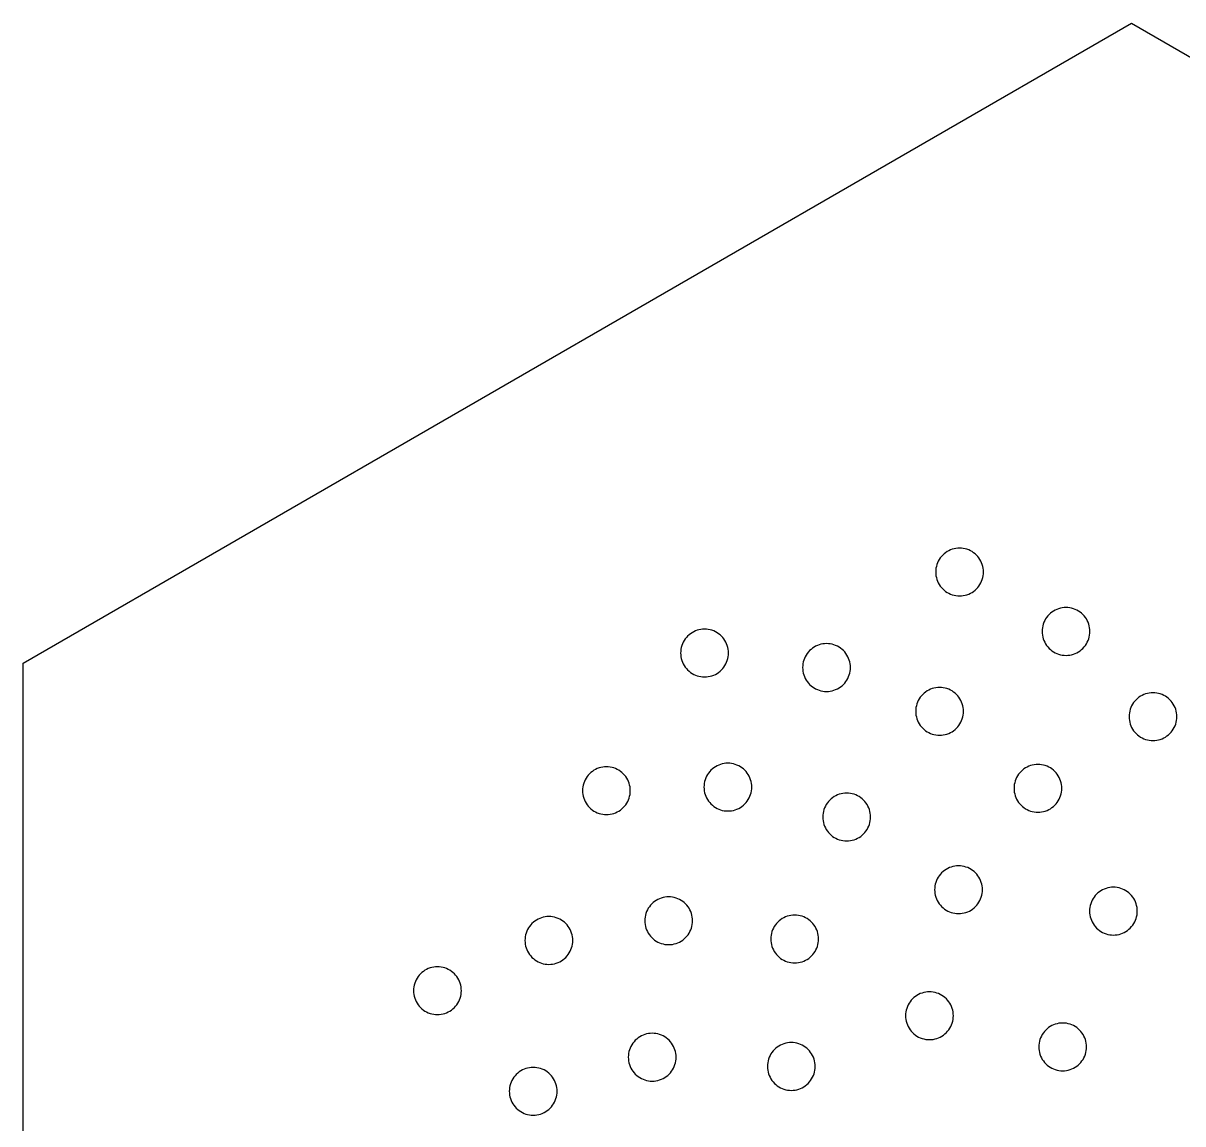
# Model space of a CAD drawing. Header units: millimetres. Extents: x 0 to 377, y 0 to 280.
# Drawn here: x 0 to 68, y 215.5 to 280 of the extents above; entities that cross this region are included whole.
import ezdxf

# ---------------------------------------------------------------- set-up
doc = ezdxf.new("R2010")
doc.units = ezdxf.units.MM
doc.layers.add('CUT', color=1, linetype='Continuous')

msp = doc.modelspace()

# ---------------------------------------------------------------- linework, layer by layer
at = {"layer": 'CUT'}
for points in [[(129.904, 167.5), (64.952, 130), (0, 167.5), (0, 242.5), (64.952, 280), (129.904, 242.5), (129.904, 167.5)], [(56.121, 247.207), (56.167, 247.307), (56.205, 247.41), (56.235, 247.516), (56.256, 247.624), (56.269, 247.733), (56.274, 247.843), (56.269, 247.953), (56.256, 248.062), (56.235, 248.17), (56.205, 248.276), (56.167, 248.379), (56.121, 248.479), (56.067, 248.575), (56.006, 248.666), (55.938, 248.752), (55.863, 248.833), (55.783, 248.908), (55.696, 248.976), (55.605, 249.037), (55.509, 249.09), (55.409, 249.136), (55.306, 249.175), (55.2, 249.204), (55.093, 249.226), (54.983, 249.239), (54.874, 249.243), (54.764, 249.239), (54.655, 249.226), (54.547, 249.204), (54.441, 249.175), (54.338, 249.136), (54.238, 249.09), (54.142, 249.037), (54.051, 248.976), (53.964, 248.908), (53.884, 248.833), (53.809, 248.752), (53.741, 248.666), (53.68, 248.575), (53.626, 248.479), (53.58, 248.379), (53.542, 248.276), (53.512, 248.17), (53.491, 248.062), (53.478, 247.953), (53.474, 247.843), (53.478, 247.733), (53.491, 247.624), (53.512, 247.516), (53.542, 247.41), (53.58, 247.307), (53.626, 247.207), (53.68, 247.112), (53.741, 247.02), (53.809, 246.934), (53.884, 246.853), (53.964, 246.778), (54.051, 246.71), (54.142, 246.649), (54.238, 246.596), (54.338, 246.55), (54.441, 246.512), (54.547, 246.482), (54.655, 246.46), (54.764, 246.447), (54.874, 246.443), (54.983, 246.447), (55.093, 246.46), (55.2, 246.482), (55.306, 246.512), (55.409, 246.55), (55.509, 246.596), (55.605, 246.649), (55.696, 246.71), (55.783, 246.778), (55.863, 246.853), (55.938, 246.934), (56.006, 247.02), (56.067, 247.112), (56.121, 247.207)], [(62.357, 243.726), (62.404, 243.826), (62.442, 243.929), (62.471, 244.035), (62.493, 244.143), (62.506, 244.252), (62.51, 244.362), (62.506, 244.472), (62.493, 244.581), (62.471, 244.689), (62.442, 244.795), (62.404, 244.898), (62.357, 244.998), (62.304, 245.094), (62.243, 245.185), (62.175, 245.271), (62.1, 245.352), (62.019, 245.427), (61.933, 245.495), (61.842, 245.556), (61.746, 245.609), (61.646, 245.655), (61.543, 245.694), (61.437, 245.723), (61.329, 245.745), (61.22, 245.758), (61.11, 245.762), (61, 245.758), (60.891, 245.745), (60.783, 245.723), (60.677, 245.694), (60.574, 245.655), (60.474, 245.609), (60.379, 245.556), (60.287, 245.495), (60.201, 245.427), (60.12, 245.352), (60.046, 245.271), (59.977, 245.185), (59.916, 245.094), (59.863, 244.998), (59.817, 244.898), (59.779, 244.795), (59.749, 244.689), (59.727, 244.581), (59.714, 244.472), (59.71, 244.362), (59.714, 244.252), (59.727, 244.143), (59.749, 244.035), (59.779, 243.929), (59.817, 243.826), (59.863, 243.726), (59.916, 243.631), (59.977, 243.539), (60.046, 243.453), (60.12, 243.372), (60.201, 243.297), (60.287, 243.229), (60.379, 243.168), (60.474, 243.115), (60.574, 243.069), (60.677, 243.031), (60.783, 243.001), (60.891, 242.979), (61, 242.966), (61.11, 242.962), (61.22, 242.966), (61.329, 242.979), (61.437, 243.001), (61.543, 243.031), (61.646, 243.069), (61.746, 243.115), (61.842, 243.168), (61.933, 243.229), (62.019, 243.297), (62.1, 243.372), (62.175, 243.453), (62.243, 243.539), (62.304, 243.631), (62.357, 243.726)], [(41.175, 242.461), (41.221, 242.561), (41.259, 242.664), (41.289, 242.77), (41.31, 242.878), (41.323, 242.987), (41.327, 243.097), (41.323, 243.207), (41.31, 243.316), (41.289, 243.424), (41.259, 243.529), (41.221, 243.633), (41.175, 243.732), (41.121, 243.828), (41.06, 243.92), (40.992, 244.006), (40.917, 244.087), (40.837, 244.161), (40.75, 244.229), (40.659, 244.29), (40.563, 244.344), (40.463, 244.39), (40.36, 244.428), (40.254, 244.458), (40.146, 244.48), (40.037, 244.492), (39.927, 244.497), (39.817, 244.492), (39.708, 244.48), (39.6, 244.458), (39.495, 244.428), (39.392, 244.39), (39.292, 244.344), (39.196, 244.29), (39.104, 244.229), (39.018, 244.161), (38.937, 244.087), (38.863, 244.006), (38.795, 243.92), (38.734, 243.828), (38.68, 243.732), (38.634, 243.633), (38.596, 243.529), (38.566, 243.424), (38.545, 243.316), (38.532, 243.207), (38.527, 243.097), (38.532, 242.987), (38.545, 242.878), (38.566, 242.77), (38.596, 242.664), (38.634, 242.561), (38.68, 242.461), (38.734, 242.365), (38.795, 242.274), (38.863, 242.188), (38.937, 242.107), (39.018, 242.032), (39.104, 241.964), (39.196, 241.903), (39.292, 241.849), (39.392, 241.803), (39.495, 241.765), (39.6, 241.735), (39.708, 241.714), (39.817, 241.701), (39.927, 241.697), (40.037, 241.701), (40.146, 241.714), (40.254, 241.735), (40.36, 241.765), (40.463, 241.803), (40.563, 241.849), (40.659, 241.903), (40.75, 241.964), (40.837, 242.032), (40.917, 242.107), (40.992, 242.188), (41.06, 242.274), (41.121, 242.365), (41.175, 242.461)], [(48.323, 241.613), (48.369, 241.713), (48.407, 241.816), (48.437, 241.922), (48.459, 242.03), (48.472, 242.139), (48.476, 242.249), (48.472, 242.359), (48.459, 242.468), (48.437, 242.576), (48.407, 242.681), (48.369, 242.784), (48.323, 242.884), (48.27, 242.98), (48.209, 243.072), (48.141, 243.158), (48.066, 243.239), (47.985, 243.313), (47.899, 243.381), (47.808, 243.442), (47.712, 243.496), (47.612, 243.542), (47.509, 243.58), (47.403, 243.61), (47.295, 243.631), (47.186, 243.644), (47.076, 243.649), (46.966, 243.644), (46.857, 243.631), (46.749, 243.61), (46.643, 243.58), (46.54, 243.542), (46.44, 243.496), (46.345, 243.442), (46.253, 243.381), (46.167, 243.313), (46.086, 243.239), (46.011, 243.158), (45.943, 243.072), (45.882, 242.98), (45.829, 242.884), (45.783, 242.784), (45.745, 242.681), (45.715, 242.576), (45.693, 242.468), (45.68, 242.359), (45.676, 242.249), (45.68, 242.139), (45.693, 242.03), (45.715, 241.922), (45.745, 241.816), (45.783, 241.713), (45.829, 241.613), (45.882, 241.517), (45.943, 241.426), (46.011, 241.339), (46.086, 241.259), (46.167, 241.184), (46.253, 241.116), (46.345, 241.055), (46.44, 241.001), (46.54, 240.955), (46.643, 240.917), (46.749, 240.887), (46.857, 240.866), (46.966, 240.853), (47.076, 240.849), (47.186, 240.853), (47.295, 240.866), (47.403, 240.887), (47.509, 240.917), (47.612, 240.955), (47.712, 241.001), (47.808, 241.055), (47.899, 241.116), (47.985, 241.184), (48.066, 241.259), (48.141, 241.339), (48.209, 241.426), (48.27, 241.517), (48.323, 241.613)], [(54.949, 239.045), (54.995, 239.145), (55.033, 239.248), (55.062, 239.354), (55.084, 239.462), (55.097, 239.571), (55.101, 239.681), (55.097, 239.791), (55.084, 239.9), (55.062, 240.008), (55.033, 240.113), (54.995, 240.216), (54.949, 240.316), (54.895, 240.412), (54.834, 240.504), (54.766, 240.59), (54.691, 240.671), (54.61, 240.745), (54.524, 240.813), (54.433, 240.874), (54.337, 240.928), (54.237, 240.974), (54.134, 241.012), (54.028, 241.042), (53.92, 241.063), (53.811, 241.076), (53.701, 241.081), (53.591, 241.076), (53.482, 241.063), (53.374, 241.042), (53.269, 241.012), (53.165, 240.974), (53.066, 240.928), (52.97, 240.874), (52.878, 240.813), (52.792, 240.745), (52.711, 240.671), (52.637, 240.59), (52.569, 240.504), (52.507, 240.412), (52.454, 240.316), (52.408, 240.216), (52.37, 240.113), (52.34, 240.008), (52.318, 239.9), (52.305, 239.791), (52.301, 239.681), (52.305, 239.571), (52.318, 239.462), (52.34, 239.354), (52.37, 239.248), (52.408, 239.145), (52.454, 239.045), (52.507, 238.949), (52.569, 238.858), (52.637, 238.771), (52.711, 238.691), (52.792, 238.616), (52.878, 238.548), (52.97, 238.487), (53.066, 238.433), (53.165, 238.387), (53.269, 238.349), (53.374, 238.319), (53.482, 238.298), (53.591, 238.285), (53.701, 238.281), (53.811, 238.285), (53.92, 238.298), (54.028, 238.319), (54.134, 238.349), (54.237, 238.387), (54.337, 238.433), (54.433, 238.487), (54.524, 238.548), (54.61, 238.616), (54.691, 238.691), (54.766, 238.771), (54.834, 238.858), (54.895, 238.949), (54.949, 239.045)], [(67.453, 238.734), (67.499, 238.834), (67.537, 238.937), (67.567, 239.043), (67.588, 239.151), (67.601, 239.26), (67.605, 239.37), (67.601, 239.479), (67.588, 239.589), (67.567, 239.696), (67.537, 239.802), (67.499, 239.905), (67.453, 240.005), (67.399, 240.101), (67.338, 240.192), (67.27, 240.279), (67.195, 240.36), (67.115, 240.434), (67.028, 240.502), (66.937, 240.563), (66.841, 240.617), (66.741, 240.663), (66.638, 240.701), (66.532, 240.731), (66.424, 240.752), (66.315, 240.765), (66.205, 240.77), (66.095, 240.765), (65.986, 240.752), (65.878, 240.731), (65.773, 240.701), (65.67, 240.663), (65.57, 240.617), (65.474, 240.563), (65.382, 240.502), (65.296, 240.434), (65.215, 240.36), (65.141, 240.279), (65.073, 240.192), (65.012, 240.101), (64.958, 240.005), (64.912, 239.905), (64.874, 239.802), (64.844, 239.696), (64.823, 239.589), (64.81, 239.479), (64.805, 239.37), (64.81, 239.26), (64.823, 239.151), (64.844, 239.043), (64.874, 238.937), (64.912, 238.834), (64.958, 238.734), (65.012, 238.638), (65.073, 238.547), (65.141, 238.46), (65.215, 238.38), (65.296, 238.305), (65.382, 238.237), (65.474, 238.176), (65.57, 238.122), (65.67, 238.076), (65.773, 238.038), (65.878, 238.008), (65.986, 237.987), (66.095, 237.974), (66.205, 237.97), (66.315, 237.974), (66.424, 237.987), (66.532, 238.008), (66.638, 238.038), (66.741, 238.076), (66.841, 238.122), (66.937, 238.176), (67.028, 238.237), (67.115, 238.305), (67.195, 238.38), (67.27, 238.46), (67.338, 238.547), (67.399, 238.638), (67.453, 238.734)], [(42.542, 234.606), (42.588, 234.706), (42.626, 234.809), (42.656, 234.915), (42.677, 235.023), (42.69, 235.132), (42.694, 235.242), (42.69, 235.351), (42.677, 235.461), (42.656, 235.568), (42.626, 235.674), (42.588, 235.777), (42.542, 235.877), (42.488, 235.973), (42.427, 236.064), (42.359, 236.151), (42.284, 236.232), (42.203, 236.306), (42.117, 236.374), (42.026, 236.435), (41.93, 236.489), (41.83, 236.535), (41.727, 236.573), (41.621, 236.603), (41.513, 236.624), (41.404, 236.637), (41.294, 236.642), (41.184, 236.637), (41.075, 236.624), (40.967, 236.603), (40.862, 236.573), (40.758, 236.535), (40.659, 236.489), (40.563, 236.435), (40.471, 236.374), (40.385, 236.306), (40.304, 236.232), (40.23, 236.151), (40.162, 236.064), (40.101, 235.973), (40.047, 235.877), (40.001, 235.777), (39.963, 235.674), (39.933, 235.568), (39.911, 235.461), (39.899, 235.351), (39.894, 235.242), (39.899, 235.132), (39.911, 235.023), (39.933, 234.915), (39.963, 234.809), (40.001, 234.706), (40.047, 234.606), (40.101, 234.51), (40.162, 234.419), (40.23, 234.332), (40.304, 234.252), (40.385, 234.177), (40.471, 234.109), (40.563, 234.048), (40.659, 233.994), (40.758, 233.948), (40.862, 233.91), (40.967, 233.88), (41.075, 233.859), (41.184, 233.846), (41.294, 233.842), (41.404, 233.846), (41.513, 233.859), (41.621, 233.88), (41.727, 233.91), (41.83, 233.948), (41.93, 233.994), (42.026, 234.048), (42.117, 234.109), (42.203, 234.177), (42.284, 234.252), (42.359, 234.332), (42.427, 234.419), (42.488, 234.51), (42.542, 234.606)], [(60.711, 234.535), (60.757, 234.635), (60.795, 234.738), (60.825, 234.844), (60.846, 234.952), (60.859, 235.061), (60.863, 235.171), (60.859, 235.28), (60.846, 235.39), (60.825, 235.497), (60.795, 235.603), (60.757, 235.706), (60.711, 235.806), (60.657, 235.902), (60.596, 235.993), (60.528, 236.08), (60.453, 236.161), (60.372, 236.235), (60.286, 236.303), (60.195, 236.364), (60.099, 236.418), (59.999, 236.464), (59.896, 236.502), (59.79, 236.532), (59.682, 236.553), (59.573, 236.566), (59.463, 236.571), (59.353, 236.566), (59.244, 236.553), (59.136, 236.532), (59.031, 236.502), (58.927, 236.464), (58.828, 236.418), (58.732, 236.364), (58.64, 236.303), (58.554, 236.235), (58.473, 236.161), (58.399, 236.08), (58.331, 235.993), (58.27, 235.902), (58.216, 235.806), (58.17, 235.706), (58.132, 235.603), (58.102, 235.497), (58.08, 235.39), (58.068, 235.28), (58.063, 235.171), (58.068, 235.061), (58.08, 234.952), (58.102, 234.844), (58.132, 234.738), (58.17, 234.635), (58.216, 234.535), (58.27, 234.439), (58.331, 234.348), (58.399, 234.261), (58.473, 234.181), (58.554, 234.106), (58.64, 234.038), (58.732, 233.977), (58.828, 233.923), (58.927, 233.877), (59.031, 233.839), (59.136, 233.809), (59.244, 233.788), (59.353, 233.775), (59.463, 233.771), (59.573, 233.775), (59.682, 233.788), (59.79, 233.809), (59.896, 233.839), (59.999, 233.877), (60.099, 233.923), (60.195, 233.977), (60.286, 234.038), (60.372, 234.106), (60.453, 234.181), (60.528, 234.261), (60.596, 234.348), (60.657, 234.439), (60.711, 234.535)], [(35.426, 234.396), (35.472, 234.496), (35.51, 234.599), (35.54, 234.705), (35.561, 234.813), (35.574, 234.922), (35.579, 235.032), (35.574, 235.141), (35.561, 235.251), (35.54, 235.358), (35.51, 235.464), (35.472, 235.567), (35.426, 235.667), (35.372, 235.763), (35.311, 235.854), (35.243, 235.941), (35.169, 236.022), (35.088, 236.096), (35.002, 236.164), (34.91, 236.225), (34.814, 236.279), (34.714, 236.325), (34.611, 236.363), (34.506, 236.393), (34.398, 236.414), (34.289, 236.427), (34.179, 236.432), (34.069, 236.427), (33.96, 236.414), (33.852, 236.393), (33.746, 236.363), (33.643, 236.325), (33.543, 236.279), (33.447, 236.225), (33.356, 236.164), (33.27, 236.096), (33.189, 236.022), (33.114, 235.941), (33.046, 235.854), (32.985, 235.763), (32.931, 235.667), (32.885, 235.567), (32.847, 235.464), (32.817, 235.358), (32.796, 235.251), (32.783, 235.141), (32.779, 235.032), (32.783, 234.922), (32.796, 234.813), (32.817, 234.705), (32.847, 234.599), (32.885, 234.496), (32.931, 234.396), (32.985, 234.3), (33.046, 234.209), (33.114, 234.122), (33.189, 234.042), (33.27, 233.967), (33.356, 233.899), (33.447, 233.838), (33.543, 233.784), (33.643, 233.738), (33.746, 233.7), (33.852, 233.67), (33.96, 233.649), (34.069, 233.636), (34.179, 233.632), (34.289, 233.636), (34.398, 233.649), (34.506, 233.67), (34.611, 233.7), (34.714, 233.738), (34.814, 233.784), (34.91, 233.838), (35.002, 233.899), (35.088, 233.967), (35.169, 234.042), (35.243, 234.122), (35.311, 234.209), (35.372, 234.3), (35.426, 234.396)], [(49.504, 232.853), (49.55, 232.952), (49.588, 233.056), (49.618, 233.161), (49.639, 233.269), (49.652, 233.378), (49.656, 233.488), (49.652, 233.598), (49.639, 233.707), (49.618, 233.815), (49.588, 233.921), (49.55, 234.024), (49.504, 234.124), (49.45, 234.22), (49.389, 234.311), (49.321, 234.397), (49.246, 234.478), (49.165, 234.553), (49.079, 234.621), (48.988, 234.682), (48.892, 234.736), (48.792, 234.782), (48.689, 234.82), (48.583, 234.849), (48.475, 234.871), (48.366, 234.884), (48.256, 234.888), (48.146, 234.884), (48.037, 234.871), (47.929, 234.849), (47.824, 234.82), (47.721, 234.782), (47.621, 234.736), (47.525, 234.682), (47.433, 234.621), (47.347, 234.553), (47.266, 234.478), (47.192, 234.397), (47.124, 234.311), (47.063, 234.22), (47.009, 234.124), (46.963, 234.024), (46.925, 233.921), (46.895, 233.815), (46.873, 233.707), (46.861, 233.598), (46.856, 233.488), (46.861, 233.378), (46.873, 233.269), (46.895, 233.161), (46.925, 233.056), (46.963, 232.952), (47.009, 232.853), (47.063, 232.757), (47.124, 232.665), (47.192, 232.579), (47.266, 232.498), (47.347, 232.424), (47.433, 232.356), (47.525, 232.294), (47.621, 232.241), (47.721, 232.195), (47.824, 232.157), (47.929, 232.127), (48.037, 232.105), (48.146, 232.092), (48.256, 232.088), (48.366, 232.092), (48.475, 232.105), (48.583, 232.127), (48.689, 232.157), (48.792, 232.195), (48.892, 232.241), (48.988, 232.294), (49.079, 232.356), (49.165, 232.424), (49.246, 232.498), (49.321, 232.579), (49.389, 232.665), (49.45, 232.757), (49.504, 232.853)], [(56.105, 228.693), (56.143, 228.796), (56.173, 228.902), (56.195, 229.01), (56.208, 229.119), (56.212, 229.229), (56.208, 229.339), (56.195, 229.448), (56.173, 229.556), (56.143, 229.661), (56.105, 229.765), (56.059, 229.864), (56.006, 229.96), (55.945, 230.052), (55.877, 230.138), (55.802, 230.219), (55.721, 230.293), (55.635, 230.361), (55.544, 230.422), (55.448, 230.476), (55.348, 230.522), (55.245, 230.56), (55.139, 230.59), (55.031, 230.612), (54.922, 230.624), (54.812, 230.629), (54.702, 230.624), (54.593, 230.612), (54.485, 230.59), (54.379, 230.56), (54.276, 230.522), (54.176, 230.476), (54.081, 230.422), (53.989, 230.361), (53.903, 230.293), (53.822, 230.219), (53.747, 230.138), (53.679, 230.052), (53.618, 229.96), (53.565, 229.864), (53.519, 229.765), (53.481, 229.661), (53.451, 229.556), (53.429, 229.448), (53.416, 229.339), (53.412, 229.229), (53.416, 229.119), (53.429, 229.01), (53.451, 228.902), (53.481, 228.796), (53.519, 228.693), (53.565, 228.593), (53.618, 228.497), (53.679, 228.406), (53.747, 228.32), (53.822, 228.239), (53.903, 228.164), (53.989, 228.096), (54.081, 228.035), (54.176, 227.981), (54.276, 227.935), (54.379, 227.897), (54.485, 227.867), (54.593, 227.846), (54.702, 227.833), (54.812, 227.829), (54.922, 227.833), (55.031, 227.846), (55.139, 227.867), (55.245, 227.897), (55.348, 227.935), (55.448, 227.981), (55.544, 228.035), (55.635, 228.096), (55.721, 228.164), (55.802, 228.239), (55.877, 228.32), (55.945, 228.406), (56.006, 228.497), (56.059, 228.593), (56.105, 228.693)], [(65.137, 227.34), (65.183, 227.439), (65.221, 227.543), (65.251, 227.648), (65.272, 227.756), (65.285, 227.865), (65.29, 227.975), (65.285, 228.085), (65.272, 228.194), (65.251, 228.302), (65.221, 228.408), (65.183, 228.511), (65.137, 228.611), (65.083, 228.707), (65.022, 228.798), (64.954, 228.884), (64.879, 228.965), (64.799, 229.04), (64.712, 229.108), (64.621, 229.169), (64.525, 229.223), (64.425, 229.269), (64.322, 229.307), (64.216, 229.336), (64.109, 229.358), (63.999, 229.371), (63.89, 229.375), (63.78, 229.371), (63.671, 229.358), (63.563, 229.336), (63.457, 229.307), (63.354, 229.269), (63.254, 229.223), (63.158, 229.169), (63.067, 229.108), (62.98, 229.04), (62.9, 228.965), (62.825, 228.884), (62.757, 228.798), (62.696, 228.707), (62.642, 228.611), (62.596, 228.511), (62.558, 228.408), (62.528, 228.302), (62.507, 228.194), (62.494, 228.085), (62.49, 227.975), (62.494, 227.865), (62.507, 227.756), (62.528, 227.648), (62.558, 227.543), (62.596, 227.439), (62.642, 227.34), (62.696, 227.244), (62.757, 227.152), (62.825, 227.066), (62.9, 226.985), (62.98, 226.911), (63.067, 226.843), (63.158, 226.781), (63.254, 226.728), (63.354, 226.682), (63.457, 226.644), (63.563, 226.614), (63.671, 226.592), (63.78, 226.579), (63.89, 226.575), (63.999, 226.579), (64.109, 226.592), (64.216, 226.614), (64.322, 226.644), (64.425, 226.682), (64.525, 226.728), (64.621, 226.781), (64.712, 226.843), (64.799, 226.911), (64.879, 226.985), (64.954, 227.066), (65.022, 227.152), (65.083, 227.244), (65.137, 227.34)], [(39.075, 226.776), (39.121, 226.875), (39.159, 226.979), (39.189, 227.084), (39.211, 227.192), (39.224, 227.301), (39.228, 227.411), (39.224, 227.521), (39.211, 227.63), (39.189, 227.738), (39.159, 227.844), (39.121, 227.947), (39.075, 228.047), (39.022, 228.143), (38.96, 228.234), (38.892, 228.32), (38.818, 228.401), (38.737, 228.476), (38.651, 228.544), (38.559, 228.605), (38.463, 228.659), (38.364, 228.705), (38.26, 228.743), (38.155, 228.773), (38.047, 228.794), (37.938, 228.807), (37.828, 228.811), (37.718, 228.807), (37.609, 228.794), (37.501, 228.773), (37.395, 228.743), (37.292, 228.705), (37.192, 228.659), (37.096, 228.605), (37.005, 228.544), (36.919, 228.476), (36.838, 228.401), (36.763, 228.32), (36.695, 228.234), (36.634, 228.143), (36.58, 228.047), (36.534, 227.947), (36.496, 227.844), (36.467, 227.738), (36.445, 227.63), (36.432, 227.521), (36.428, 227.411), (36.432, 227.301), (36.445, 227.192), (36.467, 227.084), (36.496, 226.979), (36.534, 226.875), (36.58, 226.776), (36.634, 226.68), (36.695, 226.588), (36.763, 226.502), (36.838, 226.421), (36.919, 226.347), (37.005, 226.279), (37.096, 226.218), (37.192, 226.164), (37.292, 226.118), (37.395, 226.08), (37.501, 226.05), (37.609, 226.028), (37.718, 226.016), (37.828, 226.011), (37.938, 226.016), (38.047, 226.028), (38.155, 226.05), (38.26, 226.08), (38.364, 226.118), (38.463, 226.164), (38.559, 226.218), (38.651, 226.279), (38.737, 226.347), (38.818, 226.421), (38.892, 226.502), (38.96, 226.588), (39.022, 226.68), (39.075, 226.776)], [(32.052, 225.621), (32.098, 225.721), (32.137, 225.824), (32.166, 225.93), (32.188, 226.037), (32.201, 226.146), (32.205, 226.256), (32.201, 226.366), (32.188, 226.475), (32.166, 226.583), (32.137, 226.689), (32.098, 226.792), (32.052, 226.892), (31.999, 226.988), (31.938, 227.079), (31.87, 227.166), (31.795, 227.246), (31.714, 227.321), (31.628, 227.389), (31.537, 227.45), (31.441, 227.504), (31.341, 227.55), (31.238, 227.588), (31.132, 227.618), (31.024, 227.639), (30.915, 227.652), (30.805, 227.656), (30.695, 227.652), (30.586, 227.639), (30.478, 227.618), (30.372, 227.588), (30.269, 227.55), (30.169, 227.504), (30.074, 227.45), (29.982, 227.389), (29.896, 227.321), (29.815, 227.246), (29.74, 227.166), (29.672, 227.079), (29.611, 226.988), (29.558, 226.892), (29.512, 226.792), (29.474, 226.689), (29.444, 226.583), (29.422, 226.475), (29.409, 226.366), (29.405, 226.256), (29.409, 226.146), (29.422, 226.037), (29.444, 225.93), (29.474, 225.824), (29.512, 225.721), (29.558, 225.621), (29.611, 225.525), (29.672, 225.433), (29.74, 225.347), (29.815, 225.266), (29.896, 225.192), (29.982, 225.124), (30.074, 225.063), (30.169, 225.009), (30.269, 224.963), (30.372, 224.925), (30.478, 224.895), (30.586, 224.874), (30.695, 224.861), (30.805, 224.856), (30.915, 224.861), (31.024, 224.874), (31.132, 224.895), (31.238, 224.925), (31.341, 224.963), (31.441, 225.009), (31.537, 225.063), (31.628, 225.124), (31.714, 225.192), (31.795, 225.266), (31.87, 225.347), (31.938, 225.433), (31.999, 225.525), (32.052, 225.621)], [(46.457, 225.706), (46.503, 225.805), (46.541, 225.909), (46.571, 226.014), (46.592, 226.122), (46.605, 226.231), (46.609, 226.341), (46.605, 226.451), (46.592, 226.56), (46.571, 226.668), (46.541, 226.774), (46.503, 226.877), (46.457, 226.977), (46.403, 227.073), (46.342, 227.164), (46.274, 227.25), (46.199, 227.331), (46.118, 227.406), (46.032, 227.474), (45.941, 227.535), (45.845, 227.589), (45.745, 227.635), (45.642, 227.673), (45.536, 227.703), (45.428, 227.724), (45.319, 227.737), (45.209, 227.741), (45.099, 227.737), (44.99, 227.724), (44.882, 227.703), (44.777, 227.673), (44.673, 227.635), (44.574, 227.589), (44.478, 227.535), (44.386, 227.474), (44.3, 227.406), (44.219, 227.331), (44.145, 227.25), (44.077, 227.164), (44.016, 227.073), (43.962, 226.977), (43.916, 226.877), (43.878, 226.774), (43.848, 226.668), (43.826, 226.56), (43.814, 226.451), (43.809, 226.341), (43.814, 226.231), (43.826, 226.122), (43.848, 226.014), (43.878, 225.909), (43.916, 225.805), (43.962, 225.706), (44.016, 225.61), (44.077, 225.518), (44.145, 225.432), (44.219, 225.351), (44.3, 225.277), (44.386, 225.209), (44.478, 225.148), (44.574, 225.094), (44.673, 225.048), (44.777, 225.01), (44.882, 224.98), (44.99, 224.958), (45.099, 224.946), (45.209, 224.941), (45.319, 224.946), (45.428, 224.958), (45.536, 224.98), (45.642, 225.01), (45.745, 225.048), (45.845, 225.094), (45.941, 225.148), (46.032, 225.209), (46.118, 225.277), (46.199, 225.351), (46.274, 225.432), (46.342, 225.518), (46.403, 225.61), (46.457, 225.706)], [(25.524, 222.678), (25.57, 222.778), (25.608, 222.881), (25.638, 222.987), (25.659, 223.095), (25.672, 223.204), (25.677, 223.314), (25.672, 223.423), (25.659, 223.533), (25.638, 223.64), (25.608, 223.746), (25.57, 223.849), (25.524, 223.949), (25.47, 224.045), (25.409, 224.137), (25.341, 224.223), (25.266, 224.304), (25.186, 224.378), (25.099, 224.446), (25.008, 224.507), (24.912, 224.561), (24.812, 224.607), (24.709, 224.645), (24.603, 224.675), (24.496, 224.696), (24.386, 224.709), (24.277, 224.714), (24.167, 224.709), (24.058, 224.696), (23.95, 224.675), (23.844, 224.645), (23.741, 224.607), (23.641, 224.561), (23.545, 224.507), (23.454, 224.446), (23.367, 224.378), (23.287, 224.304), (23.212, 224.223), (23.144, 224.137), (23.083, 224.045), (23.029, 223.949), (22.983, 223.849), (22.945, 223.746), (22.915, 223.64), (22.894, 223.533), (22.881, 223.423), (22.877, 223.314), (22.881, 223.204), (22.894, 223.095), (22.915, 222.987), (22.945, 222.881), (22.983, 222.778), (23.029, 222.678), (23.083, 222.582), (23.144, 222.491), (23.212, 222.404), (23.287, 222.324), (23.367, 222.249), (23.454, 222.181), (23.545, 222.12), (23.641, 222.066), (23.741, 222.02), (23.844, 221.982), (23.95, 221.952), (24.058, 221.931), (24.167, 221.918), (24.277, 221.914), (24.386, 221.918), (24.496, 221.931), (24.603, 221.952), (24.709, 221.982), (24.812, 222.02), (24.912, 222.066), (25.008, 222.12), (25.099, 222.181), (25.186, 222.249), (25.266, 222.324), (25.341, 222.404), (25.409, 222.491), (25.47, 222.582), (25.524, 222.678)], [(54.402, 221.31), (54.44, 221.413), (54.47, 221.519), (54.491, 221.627), (54.504, 221.736), (54.509, 221.846), (54.504, 221.956), (54.491, 222.065), (54.47, 222.173), (54.44, 222.279), (54.402, 222.382), (54.356, 222.482), (54.302, 222.577), (54.241, 222.669), (54.173, 222.755), (54.099, 222.836), (54.018, 222.91), (53.931, 222.979), (53.84, 223.04), (53.744, 223.093), (53.644, 223.139), (53.541, 223.177), (53.435, 223.207), (53.328, 223.229), (53.218, 223.242), (53.109, 223.246), (52.999, 223.242), (52.89, 223.229), (52.782, 223.207), (52.676, 223.177), (52.573, 223.139), (52.473, 223.093), (52.377, 223.04), (52.286, 222.979), (52.199, 222.91), (52.119, 222.836), (52.044, 222.755), (51.976, 222.669), (51.915, 222.577), (51.861, 222.482), (51.815, 222.382), (51.777, 222.279), (51.747, 222.173), (51.726, 222.065), (51.713, 221.956), (51.709, 221.846), (51.713, 221.736), (51.726, 221.627), (51.747, 221.519), (51.777, 221.413), (51.815, 221.31), (51.861, 221.21), (51.915, 221.114), (51.976, 221.023), (52.044, 220.937), (52.119, 220.856), (52.199, 220.781), (52.286, 220.713), (52.377, 220.652), (52.473, 220.599), (52.573, 220.552), (52.676, 220.514), (52.782, 220.485), (52.89, 220.463), (52.999, 220.45), (53.109, 220.446), (53.218, 220.45), (53.328, 220.463), (53.435, 220.485), (53.541, 220.514), (53.644, 220.552), (53.744, 220.599), (53.84, 220.652), (53.931, 220.713), (54.018, 220.781), (54.099, 220.856), (54.173, 220.937), (54.241, 221.023), (54.302, 221.114), (54.356, 221.21), (54.402, 221.31)], [(62.162, 219.384), (62.208, 219.484), (62.246, 219.587), (62.276, 219.693), (62.297, 219.801), (62.31, 219.91), (62.314, 220.02), (62.31, 220.13), (62.297, 220.239), (62.276, 220.347), (62.246, 220.452), (62.208, 220.556), (62.162, 220.655), (62.108, 220.751), (62.047, 220.843), (61.979, 220.929), (61.904, 221.01), (61.824, 221.084), (61.737, 221.152), (61.646, 221.213), (61.55, 221.267), (61.45, 221.313), (61.347, 221.351), (61.241, 221.381), (61.133, 221.403), (61.024, 221.415), (60.914, 221.42), (60.804, 221.415), (60.695, 221.403), (60.587, 221.381), (60.482, 221.351), (60.379, 221.313), (60.279, 221.267), (60.183, 221.213), (60.091, 221.152), (60.005, 221.084), (59.924, 221.01), (59.85, 220.929), (59.782, 220.843), (59.721, 220.751), (59.667, 220.655), (59.621, 220.556), (59.583, 220.452), (59.553, 220.347), (59.532, 220.239), (59.519, 220.13), (59.514, 220.02), (59.519, 219.91), (59.532, 219.801), (59.553, 219.693), (59.583, 219.587), (59.621, 219.484), (59.667, 219.384), (59.721, 219.288), (59.782, 219.197), (59.85, 219.111), (59.924, 219.03), (60.005, 218.955), (60.091, 218.887), (60.183, 218.826), (60.279, 218.772), (60.379, 218.726), (60.482, 218.688), (60.587, 218.658), (60.695, 218.637), (60.804, 218.624), (60.914, 218.62), (61.024, 218.624), (61.133, 218.637), (61.241, 218.658), (61.347, 218.688), (61.45, 218.726), (61.55, 218.772), (61.646, 218.826), (61.737, 218.887), (61.824, 218.955), (61.904, 219.03), (61.979, 219.111), (62.047, 219.197), (62.108, 219.288), (62.162, 219.384)], [(38.154, 218.88), (38.192, 218.983), (38.222, 219.089), (38.244, 219.197), (38.257, 219.306), (38.261, 219.416), (38.257, 219.526), (38.244, 219.635), (38.222, 219.743), (38.192, 219.848), (38.154, 219.952), (38.108, 220.051), (38.055, 220.147), (37.994, 220.239), (37.926, 220.325), (37.851, 220.406), (37.77, 220.48), (37.684, 220.548), (37.592, 220.61), (37.497, 220.663), (37.397, 220.709), (37.294, 220.747), (37.188, 220.777), (37.08, 220.799), (36.971, 220.812), (36.861, 220.816), (36.751, 220.812), (36.642, 220.799), (36.534, 220.777), (36.428, 220.747), (36.325, 220.709), (36.225, 220.663), (36.129, 220.61), (36.038, 220.548), (35.952, 220.48), (35.871, 220.406), (35.796, 220.325), (35.728, 220.239), (35.667, 220.147), (35.614, 220.051), (35.568, 219.952), (35.529, 219.848), (35.5, 219.743), (35.478, 219.635), (35.465, 219.526), (35.461, 219.416), (35.465, 219.306), (35.478, 219.197), (35.5, 219.089), (35.529, 218.983), (35.568, 218.88), (35.614, 218.78), (35.667, 218.684), (35.728, 218.593), (35.796, 218.507), (35.871, 218.426), (35.952, 218.351), (36.038, 218.283), (36.129, 218.222), (36.225, 218.168), (36.325, 218.122), (36.428, 218.084), (36.534, 218.055), (36.642, 218.033), (36.751, 218.02), (36.861, 218.016), (36.971, 218.02), (37.08, 218.033), (37.188, 218.055), (37.294, 218.084), (37.397, 218.122), (37.497, 218.168), (37.592, 218.222), (37.684, 218.283), (37.77, 218.351), (37.851, 218.426), (37.926, 218.507), (37.994, 218.593), (38.055, 218.684), (38.108, 218.78), (38.154, 218.88)], [(46.259, 218.239), (46.305, 218.339), (46.343, 218.442), (46.372, 218.547), (46.394, 218.655), (46.407, 218.764), (46.411, 218.874), (46.407, 218.984), (46.394, 219.093), (46.372, 219.201), (46.343, 219.307), (46.305, 219.41), (46.259, 219.51), (46.205, 219.606), (46.144, 219.697), (46.076, 219.784), (46.001, 219.864), (45.92, 219.939), (45.834, 220.007), (45.743, 220.068), (45.647, 220.122), (45.547, 220.168), (45.444, 220.206), (45.338, 220.236), (45.23, 220.257), (45.121, 220.27), (45.011, 220.274), (44.901, 220.27), (44.792, 220.257), (44.684, 220.236), (44.578, 220.206), (44.475, 220.168), (44.376, 220.122), (44.28, 220.068), (44.188, 220.007), (44.102, 219.939), (44.021, 219.864), (43.947, 219.784), (43.878, 219.697), (43.817, 219.606), (43.764, 219.51), (43.718, 219.41), (43.68, 219.307), (43.65, 219.201), (43.628, 219.093), (43.615, 218.984), (43.611, 218.874), (43.615, 218.764), (43.628, 218.655), (43.65, 218.547), (43.68, 218.442), (43.718, 218.339), (43.764, 218.239), (43.817, 218.143), (43.878, 218.051), (43.947, 217.965), (44.021, 217.884), (44.102, 217.81), (44.188, 217.742), (44.28, 217.681), (44.376, 217.627), (44.475, 217.581), (44.578, 217.543), (44.684, 217.513), (44.792, 217.492), (44.901, 217.479), (45.011, 217.474), (45.121, 217.479), (45.23, 217.492), (45.338, 217.513), (45.444, 217.543), (45.547, 217.581), (45.647, 217.627), (45.743, 217.681), (45.834, 217.742), (45.92, 217.81), (46.001, 217.884), (46.076, 217.965), (46.144, 218.051), (46.205, 218.143), (46.259, 218.239)], [(31.134, 216.784), (31.18, 216.884), (31.218, 216.987), (31.248, 217.093), (31.269, 217.201), (31.282, 217.31), (31.286, 217.42), (31.282, 217.529), (31.269, 217.639), (31.248, 217.746), (31.218, 217.852), (31.18, 217.955), (31.134, 218.055), (31.08, 218.151), (31.019, 218.242), (30.951, 218.329), (30.876, 218.409), (30.796, 218.484), (30.709, 218.552), (30.618, 218.613), (30.522, 218.667), (30.422, 218.713), (30.319, 218.751), (30.213, 218.781), (30.105, 218.802), (29.996, 218.815), (29.886, 218.82), (29.776, 218.815), (29.667, 218.802), (29.559, 218.781), (29.454, 218.751), (29.351, 218.713), (29.251, 218.667), (29.155, 218.613), (29.063, 218.552), (28.977, 218.484), (28.896, 218.409), (28.822, 218.329), (28.754, 218.242), (28.693, 218.151), (28.639, 218.055), (28.593, 217.955), (28.555, 217.852), (28.525, 217.746), (28.504, 217.639), (28.491, 217.529), (28.486, 217.42), (28.491, 217.31), (28.504, 217.201), (28.525, 217.093), (28.555, 216.987), (28.593, 216.884), (28.639, 216.784), (28.693, 216.688), (28.754, 216.597), (28.822, 216.51), (28.896, 216.43), (28.977, 216.355), (29.063, 216.287), (29.155, 216.226), (29.251, 216.172), (29.351, 216.126), (29.454, 216.088), (29.559, 216.058), (29.667, 216.037), (29.776, 216.024), (29.886, 216.02), (29.996, 216.024), (30.105, 216.037), (30.213, 216.058), (30.319, 216.088), (30.422, 216.126), (30.522, 216.172), (30.618, 216.226), (30.709, 216.287), (30.796, 216.355), (30.876, 216.43), (30.951, 216.51), (31.019, 216.597), (31.08, 216.688), (31.134, 216.784)]]:
    msp.add_lwpolyline(points, close=True, dxfattribs=at)

doc.saveas('drawing.dxf')
